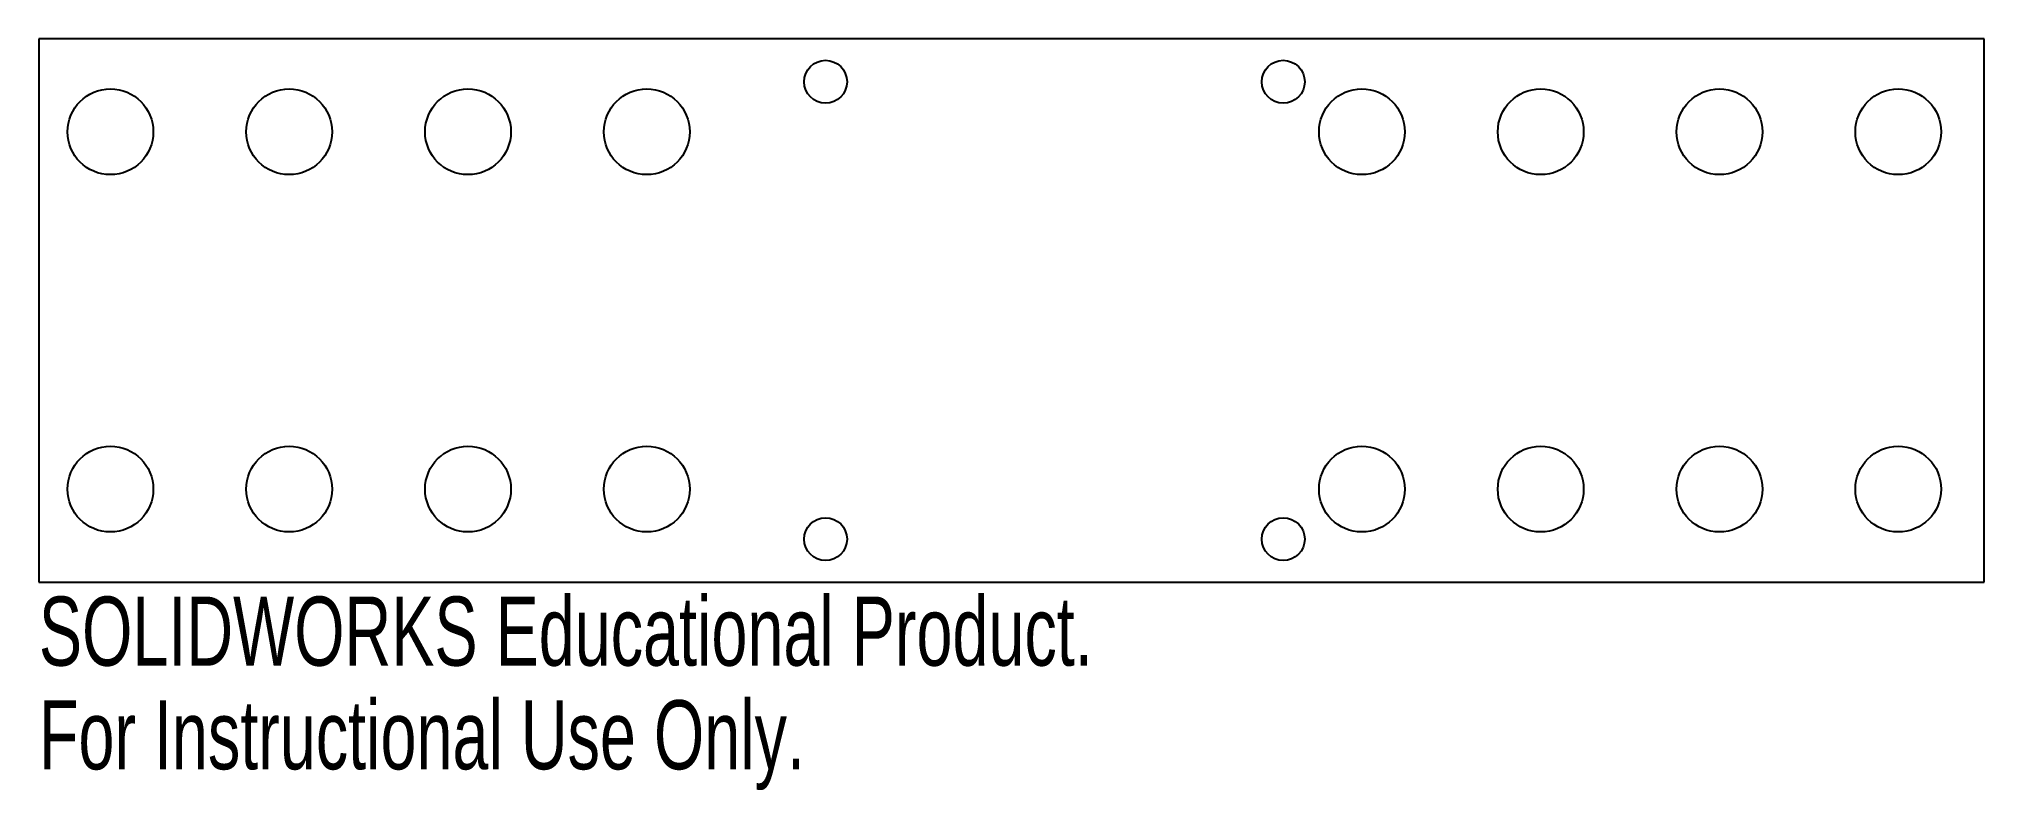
# Model space of a CAD drawing. Header units: millimetres. Extents: x -71 to 65, y -50 to 3.
import ezdxf

# ---------------------------------------------------------------- set-up
doc = ezdxf.new("R2010")
doc.units = ezdxf.units.MM
doc.styles.add('SLDTEXTSTYLE0', font='TXT', dxfattribs={"width": 0.7})

msp = doc.modelspace()

# ---------------------------------------------------------------- linework, layer by layer
at = {"color": 7, "linetype": 'Continuous', "lineweight": 25}
for p, q in [((-70.97, 2.64), (-70.97, -35.36)), ((65.03, 2.64), (-70.97, 2.64)), ((65.03, -35.36), (65.03, 2.64)), ((-70.97, -35.36), (65.03, -35.36))]:
    msp.add_line(p, q, dxfattribs=at)
for centre, radius in [((-15.97, -0.36), 1.5), ((16.03, -0.36), 1.5), ((-65.97, -3.86), 3), ((-53.47, -3.86), 3), ((-40.97, -3.86), 3), ((-28.47, -3.86), 3), ((21.53, -3.86), 3), ((34.03, -3.86), 3), ((46.53, -3.86), 3), ((59.03, -3.86), 3), ((-65.97, -28.86), 3), ((-53.47, -28.86), 3), ((-40.97, -28.86), 3), ((-28.47, -28.86), 3), ((21.53, -28.86), 3), ((34.03, -28.86), 3), ((46.53, -28.86), 3), ((59.03, -28.86), 3), ((-15.97, -32.36), 1.5), ((16.03, -32.36), 1.5)]:
    msp.add_circle(centre, radius, dxfattribs=at)

# ---------------------------------------------------------------- texts
at = {"color": 7, "linetype": 'Continuous', "char_height": 4.8336, "attachment_point": 1, "style": 'SLDTEXTSTYLE0'}
for s, insert in [('SOLIDWORKS Educational Product.', (-70.97, -36.38)), ('For Instructional Use Only.', (-70.97, -43.63))]:
    msp.add_mtext(s, dxfattribs=dict(at, insert=insert))

doc.saveas('drawing.dxf')
